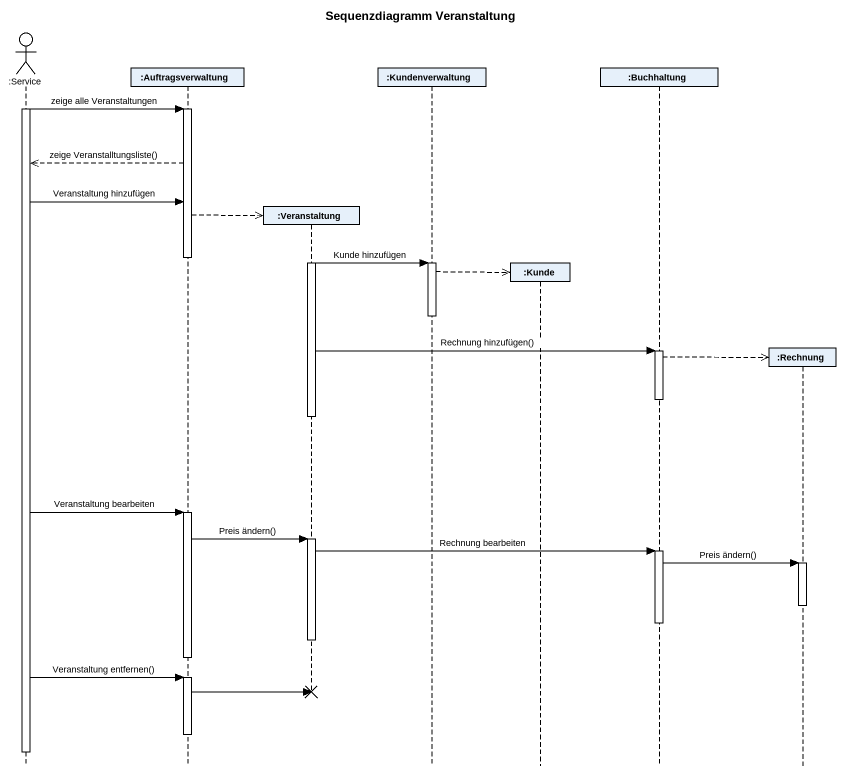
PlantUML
@startuml
title Sequenzdiagramm Veranstaltung
hide footbox
actor ":Service" as Service
participant ":Auftragsverwaltung" as Auftragsverwaltung
participant ":Veranstaltung" as Veranstaltung
participant ":Kundenverwaltung" as Kundenverwaltung
participant ":Kunde" as Kunde
participant ":Buchhaltung" as Buchhaltung
participant ":Rechnung" as Rechnung

activate Service
Service -> Auftragsverwaltung : zeige alle Veranstaltungen
activate Auftragsverwaltung
Auftragsverwaltung -->> Service : zeige Veranstalltungsliste()
Service -> Auftragsverwaltung : Veranstaltung hinzufügen
Auftragsverwaltung -->> Veranstaltung **
deactivate Auftragsverwaltung
activate Veranstaltung
Veranstaltung -> Kundenverwaltung : Kunde hinzufügen
activate Kundenverwaltung
Kundenverwaltung -->> Kunde **
deactivate Kundenverwaltung
Veranstaltung -> Buchhaltung : Rechnung hinzufügen()
activate Buchhaltung
Buchhaltung -->> Rechnung **
deactivate Buchhaltung
deactivate Veranstaltung
Service -> Auftragsverwaltung : Veranstaltung bearbeiten
activate Auftragsverwaltung
Auftragsverwaltung -> Veranstaltung : Preis ändern()
activate Veranstaltung
Veranstaltung -> Buchhaltung : Rechnung bearbeiten
activate Buchhaltung
Buchhaltung -> Rechnung : Preis ändern()
activate Rechnung
deactivate Rechnung
deactivate Buchhaltung
deactivate Veranstaltung
deactivate Auftragsverwaltung
Service -> Auftragsverwaltung : Veranstaltung entfernen()
activate Auftragsverwaltung
Auftragsverwaltung -> Veranstaltung !!
deactivate Auftragsverwaltung
deactivate Service
@enduml
